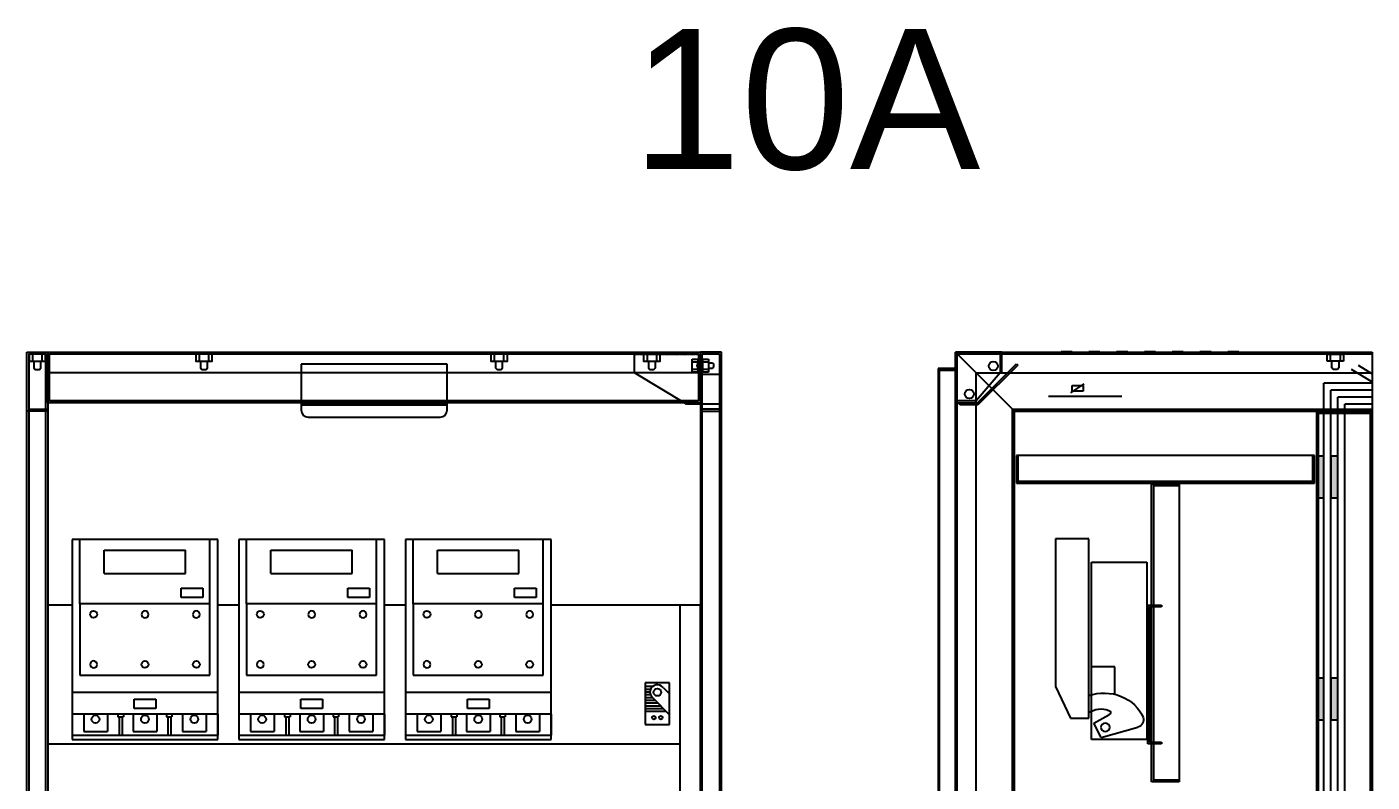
# Model space of a CAD drawing. Header units: millimetres. Extents: x 3151 to 30896, y 1337 to 7086.
# Drawn here: x 9581 to 11519, y 2917 to 4005 of the extents above; entities that cross this region are included whole.
import ezdxf

# ---------------------------------------------------------------- set-up
doc = ezdxf.new("R2010")
doc.units = ezdxf.units.MM
doc.linetypes.add('CENTER', pattern=[2, 1.25, -0.25, 0.25, -0.25])
doc.linetypes.add('DASHED2', pattern=[0.375, 0.25, -0.125])
doc.styles.get("Standard").update_dxf_attribs({"font": 'arial.ttf'})

msp = doc.modelspace()

# ---------------------------------------------------------------- hatches: boundary and pattern name
for points in [[(10948.6, 3463.7), (10948.6, 3466.3), (10921.2, 3466.3), (10921.2, 3534), (10982.9, 3534), (10982.9, 3506.7), (10985.6, 3506.7), (10985.6, 3536.7), (10918.6, 3536.7), (10918.6, 3463.7)], [(10951, 3460.5), (10924.9, 3460.5), (10924.9, 3463.2), (10949.9, 3463.2), (11006.5, 3519.8), (11008.3, 3517.9)], [(11439.1, 3326.7), (11449.1, 3326.7), (11449.1, 3386.7), (11439.1, 3386.7)], [(11459.1, 3326.7), (11469.1, 3326.7), (11469.1, 3386.7), (11459.1, 3386.7)], [(11195.4, 3172.2), (11215.4, 3172.2), (11215.4, 3169.5), (11198.1, 3169.5), (11198.1, 2974.8), (11215.4, 2974.8), (11215.4, 2972.2), (11195.4, 2972.2)], [(11439.1, 3006.7), (11449.1, 3006.7), (11449.1, 3066.7), (11439.1, 3066.7)], [(11459.1, 3006.7), (11469.1, 3006.7), (11469.1, 3066.7), (11459.1, 3066.7)]]:
    msp.add_hatch(color=7).paths.add_polyline_path(points)

# ---------------------------------------------------------------- linework, layer by layer
at = {"color": 7}
for p, q in [((9581.5, 3451.7), (9581.5, 3536.7)), ((9581.5, 3536.7), (9611.5, 3536.7)), ((9581.5, 1336.7), (9581.5, 3536.7)), ((9581.5, 3536.7), (9611.5, 3536.7)), ((9608.8, 3534), (9584.1, 3534)), ((9584.1, 3534), (9584.1, 3454.3)), ((9608.8, 3534), (9584.1, 3534)), ((9584.1, 3534), (9584.1, 1339.3)), ((9608.8, 3506.7), (9608.8, 3534)), ((9608.8, 1339.3), (9608.8, 3534)), ((9611.5, 3536.7), (9611.5, 3506.7)), ((9611.5, 3536.7), (9611.5, 1336.7)), ((9611.5, 3463.7), (9611.5, 3536.7)), ((9611.5, 3536.7), (10551.5, 3536.7)), ((9614.1, 3534), (10548.8, 3534)), ((9614.1, 3466.3), (9614.1, 3534)), ((10456.5, 3506.7), (10456.5, 3536.7)), ((10456.5, 3536.7), (10551.5, 3536.7)), ((10539.6, 3507.7), (10539.6, 3526.7)), ((10539.6, 3526.7), (10547.6, 3526.7)), ((10547.6, 3526.7), (10547.6, 3507.7)), ((10548.8, 3534), (10548.8, 3466.3)), ((10551.5, 3536.7), (10551.5, 3504.7)), ((10581.5, 3536.7), (10551.5, 3536.7)), ((10551.5, 3536.7), (10551.5, 3506.7)), ((10581.5, 3536.7), (10551.5, 3536.7)), ((10551.5, 3536.7), (10551.5, 1336.7)), ((10551.5, 3536.7), (10551.5, 3463.7)), ((10554.1, 3506.7), (10554.1, 3534)), ((10554.1, 3534), (10578.8, 3534)), ((10554.1, 3534), (10578.8, 3534)), ((10554.1, 1339.3), (10554.1, 3534)), ((10555, 3507.7), (10555, 3526.7)), ((10555, 3526.7), (10563, 3526.7)), ((10563, 3526.7), (10563, 3507.7)), ((10578.8, 3534), (10578.8, 3454.3)), ((10578.8, 3534), (10578.8, 1339.3)), ((10581.5, 3451.7), (10581.5, 3536.7)), ((10581.5, 1336.7), (10581.5, 3536.7)), ((10918.6, 3536.7), (11003.6, 3451.7)), ((10918.6, 1336.7), (10918.6, 3536.7)), ((10918.6, 3536.7), (11518.6, 3536.7)), ((10985.6, 3536.7), (10918.6, 3536.7)), ((10918.6, 3536.7), (10918.6, 3463.7)), ((10918.6, 3534), (11518.6, 3534)), ((10921.2, 1336.7), (10921.2, 3536.7)), ((10921.2, 3466.3), (10921.2, 3534)), ((10921.2, 3534), (10982.9, 3534)), ((10982.9, 3534), (10982.9, 3506.7)), ((10985.6, 3506.7), (10985.6, 3536.7)), ((11086.6, 3537.2), (11070.6, 3537.2)), ((11126.6, 3537.2), (11110.6, 3537.2)), ((11166.6, 3537.2), (11150.6, 3537.2)), ((11206.6, 3537.2), (11190.6, 3537.2)), ((11246.6, 3537.2), (11230.6, 3537.2)), ((11286.6, 3537.2), (11270.6, 3537.2)), ((11326.6, 3537.2), (11310.6, 3537.2)), ((11448.6, 3536.7), (11518.6, 3536.7)), ((11453.7, 3533.7), (11477.5, 3533.7)), ((11453.7, 3523.7), (11453.7, 3533.7)), ((11458.6, 3523.7), (11458.6, 3533.7)), ((11458.6, 3533.7), (11472.6, 3533.7)), ((11460.6, 3533.7), (11460.6, 3536.7)), ((11470.6, 3536.7), (11470.6, 3533.7)), ((11472.6, 3533.7), (11472.6, 3523.7)), ((11477.5, 3533.7), (11477.5, 3523.7)), ((11518.6, 3536.7), (11518.6, 1336.7)), ((9611.5, 3506.7), (9608.8, 3506.7)), ((10548.8, 3506.7), (9614.1, 3506.7)), ((10186.5, 3519.5), (9976.5, 3519.5)), ((9976.5, 3519.5), (9976.5, 3460.5)), ((10186.5, 3460.5), (10186.5, 3519.5)), ((10531.5, 3461.7), (10456.5, 3506.7)), ((10539.6, 3511.6), (10539.6, 3522.8)), ((10539.6, 3522.8), (10547.6, 3522.8)), ((10547.6, 3511.6), (10539.6, 3511.6)), ((10547.6, 3507.7), (10539.6, 3507.7)), ((10547.6, 3522.8), (10547.6, 3511.6)), ((10547.6, 3513.2), (10547.6, 3521.2)), ((10547.6, 3521.2), (10555, 3521.2)), ((10555, 3513.2), (10547.6, 3513.2)), ((10551.5, 3506.7), (10554.1, 3506.7)), ((10555, 3511.6), (10555, 3522.8)), ((10555, 3522.8), (10563, 3522.8)), ((10563, 3511.6), (10555, 3511.6)), ((10563, 3507.7), (10555, 3507.7)), ((10563, 3522.8), (10563, 3511.6)), ((10563, 3521.2), (10568.7, 3521.2)), ((10568.7, 3513.2), (10563, 3513.2)), ((10568.7, 3521.2), (10570.3, 3519.6)), ((10570.3, 3514.8), (10568.7, 3513.2)), ((10570.3, 3519.6), (10570.3, 3514.8)), ((10918.6, 3512.8), (10893.6, 3512.8)), ((10893.6, 3512.8), (10893.6, 1399.8)), ((10895.6, 1401.8), (10895.6, 3510.8)), ((10895.6, 3510.8), (10918.6, 3510.8)), ((10918.6, 3510.8), (10918.6, 3512.8)), ((10918.6, 3510.8), (10918.6, 1401.8)), ((10948.6, 1366.7), (10948.6, 3506.7)), ((10948.6, 3506.7), (11518.6, 3506.7)), ((10982.9, 3506.7), (10948.6, 3466.3)), ((10949.9, 3463.2), (11006.5, 3519.8)), ((11008.3, 3517.9), (10951, 3460.5)), ((10982.9, 3506.7), (10985.6, 3506.7)), ((11006.5, 3519.8), (11008.3, 3517.9)), ((11477.5, 3523.7), (11453.7, 3523.7)), ((11472.6, 3523.7), (11458.6, 3523.7)), ((11460.6, 3513.8), (11460.6, 3523.7)), ((11462.6, 3511.8), (11460.6, 3513.8)), ((11468.6, 3511.8), (11462.6, 3511.8)), ((11470.6, 3513.8), (11468.6, 3511.8)), ((11470.6, 3523.7), (11470.6, 3513.8)), ((11488.6, 3512.1), (11518.6, 3493.8)), ((11498.6, 3517.7), (11518.6, 3505.5)), ((10551.5, 3504.7), (10578.8, 3504.7)), ((10578.8, 3504.7), (10578.8, 3461.7)), ((11518.6, 3491.7, 2.9), (11449.1, 3491.7)), ((11449.1, 2038.7, -4.7), (11449.1, 3491.7, 137.5)), ((11518.6, 3481.7, 2.7), (11459.1, 3481.7)), ((11459.1, 2033.5, -4.2), (11459.1, 3481.7, 137.5)), ((11518.6, 3471.7, 2.3), (11469.1, 3471.7)), ((11469.1, 2028.3, -4.8), (11469.1, 3471.7, 136.6)), ((9611.5, 3451.7), (9581.5, 3451.7)), ((9584.1, 3454.3), (9611.5, 3454.3)), ((10551.5, 3463.7), (9611.5, 3463.7)), ((9611.5, 3454.3), (9611.5, 3451.7)), ((10548.8, 3466.3), (9614.1, 3466.3)), ((10186.5, 3460.5), (9976.5, 3460.5)), ((9976.5, 3460.5), (9976.5, 3453)), ((9976.5, 3460.5), (10186.5, 3460.5)), ((10186.5, 3453), (10186.5, 3460.5)), ((10578.8, 3461.7), (10531.5, 3461.7)), ((10551.5, 3454.3), (10551.5, 3451.7)), ((10578.8, 3454.3), (10551.5, 3454.3)), ((10551.5, 3451.7), (10581.5, 3451.7)), ((10918.6, 3463.7), (10948.6, 3463.7)), ((10948.6, 3466.3), (10921.2, 3466.3)), ((10924.9, 3460.5), (10924.9, 3463.2)), ((10924.9, 3463.2), (10949.9, 3463.2)), ((10951, 3460.5), (10924.9, 3460.5)), ((10948.6, 3463.7), (10948.6, 3466.3)), ((11000.9, 1419), (11000.9, 3454.3)), ((11000.9, 3454.3), (11518.6, 3454.3)), ((11003.6, 1421.7), (11003.6, 3451.7)), ((11003.6, 3451.7), (11518.6, 3451.7)), ((11518.6, 3451.2), (11438.6, 3451.2)), ((11438.6, 3451.2), (11438.6, 1422.2)), ((11441.2, 1422.2), (11441.2, 3451.2)), ((11441.2, 3448.5), (11515.9, 3448.5)), ((11479.1, 2023.5, -5.3), (11479.1, 3461.7, 135.6)), ((11518.6, 3461.7, 2), (11479.1, 3461.7)), ((11515.9, 3451.2), (11515.9, 1422.2)), ((11518.6, 1422.2), (11518.6, 3451.2)), ((11518.6, 3451.2), (11518.6, 1422.2)), ((9986.5, 3443), (10176.5, 3443)), ((11006.4, 3387.7), (11006.4, 3347.7)), ((11435.4, 3387.7), (11006.4, 3387.7)), ((11009.1, 3350.3), (11009.1, 3387.7)), ((11432.8, 3387.7), (11432.8, 3350.3)), ((11435.4, 3347.7), (11435.4, 3387.7)), ((11449.1, 3386.7), (11439.1, 3386.7)), ((11439.1, 3386.7), (11439.1, 3326.7)), ((11449.1, 3326.7), (11449.1, 3386.7)), ((11469.1, 3386.7), (11459.1, 3386.7)), ((11459.1, 3386.7), (11459.1, 3326.7)), ((11469.1, 3326.7), (11469.1, 3386.7)), ((11435.4, 3350.3), (11006.4, 3350.3)), ((11006.4, 3347.7), (11435.4, 3347.7)), ((11200.9, 2917.7), (11200.9, 3346.7)), ((11200.9, 3346.7), (11240.9, 3346.7)), ((11203.6, 3346.7), (11203.6, 2917.7)), ((11240.9, 3344), (11203.6, 3344)), ((11240.9, 3346.7), (11240.9, 2917.7)), ((11439.1, 3326.7), (11449.1, 3326.7)), ((11459.1, 3326.7), (11469.1, 3326.7)), ((9856.5, 3266.8), (9646.5, 3266.8)), ((9646.5, 3266.8), (9646.5, 2978.8)), ((9657.9, 3174.2), (9657.9, 3266.8)), ((9845.1, 3174.2), (9845.1, 3266.8)), ((9856.5, 2978.8), (9856.5, 3266.8)), ((10096.5, 3266.8), (9886.5, 3266.8)), ((9886.5, 3266.8), (9886.5, 2978.8)), ((9897.9, 3174.2), (9897.9, 3266.8)), ((10085.1, 3174.2), (10085.1, 3266.8)), ((10096.5, 2978.8), (10096.5, 3266.8)), ((10336.5, 3266.8), (10126.5, 3266.8)), ((10126.5, 3266.8), (10126.5, 2978.8)), ((10137.9, 3174.2), (10137.9, 3266.8)), ((10325.1, 3174.2), (10325.1, 3266.8)), ((10336.5, 2978.8), (10336.5, 3266.8)), ((11110.6, 3267.8), (11062.6, 3267.8)), ((11062.6, 3267.8), (11062.6, 3054.7)), ((11110.6, 3009.4), (11110.6, 3267.8)), ((9692.9, 3251.5), (9810.1, 3251.5)), ((9692.9, 3217.6), (9692.9, 3251.5)), ((9810.1, 3217.6), (9810.1, 3251.5)), ((9932.9, 3251.5), (10050.1, 3251.5)), ((9932.9, 3217.6), (9932.9, 3251.5)), ((10050.1, 3217.6), (10050.1, 3251.5)), ((10172.9, 3251.5), (10290.1, 3251.5)), ((10172.9, 3217.6), (10172.9, 3251.5)), ((10290.1, 3217.6), (10290.1, 3251.5)), ((9692.9, 3217.6), (9810.1, 3217.6)), ((9932.9, 3217.6), (10050.1, 3217.6)), ((10172.9, 3217.6), (10290.1, 3217.6)), ((11114.4, 2978.8), (11114.4, 3233.8)), ((11114.4, 3233.8), (11194.4, 3233.8)), ((11194.4, 3233.8), (11194.4, 2978.8)), ((9803.5, 3182.9), (9803.5, 3196.6)), ((9803.5, 3196.6), (9834.7, 3196.6)), ((9834.7, 3196.6), (9834.7, 3182.9)), ((10043.5, 3182.9), (10043.5, 3196.6)), ((10043.5, 3196.6), (10074.7, 3196.6)), ((10074.7, 3196.6), (10074.7, 3182.9)), ((10283.5, 3182.9), (10283.5, 3196.6)), ((10283.5, 3196.6), (10314.7, 3196.6)), ((10314.7, 3196.6), (10314.7, 3182.9)), ((9834.7, 3182.9), (9803.5, 3182.9)), ((10074.7, 3182.9), (10043.5, 3182.9)), ((10314.7, 3182.9), (10283.5, 3182.9)), ((9646.5, 3172.2), (9611.5, 3172.2)), ((9611.5, 3172.2), (9611.5, 2972.2)), ((9845.1, 3174.2), (9657.9, 3174.2)), ((9657.9, 3174.2), (9657.9, 3071.4)), ((9845.1, 3071.4), (9845.1, 3174.2)), ((9886.5, 3172.2), (9856.5, 3172.2)), ((10085.1, 3174.2), (9897.9, 3174.2)), ((9897.9, 3174.2), (9897.9, 3071.4)), ((10085.1, 3071.4), (10085.1, 3174.2)), ((10126.5, 3172.2), (10096.5, 3172.2)), ((10325.1, 3174.2), (10137.9, 3174.2)), ((10137.9, 3174.2), (10137.9, 3071.4)), ((10325.1, 3071.4), (10325.1, 3174.2)), ((10551.5, 3172.2), (10336.5, 3172.2)), ((10366.5, 3172.2), (10336.5, 3172.2)), ((10551.5, 3172.2), (10521.5, 3172.2)), ((10521.5, 3172.2), (10521.5, 2260.8)), ((10551.5, 2972.2), (10551.5, 3172.2)), ((10551.5, 2260.8), (10551.5, 3172.2)), ((11195.4, 2972.2), (11195.4, 3172.2)), ((11195.4, 3172.2), (11215.4, 3172.2)), ((11215.4, 3169.5), (11198.1, 3169.5)), ((11198.1, 3169.5), (11198.1, 2974.8)), ((11215.4, 3172.2), (11215.4, 3169.5)), ((11148.1, 3083.3), (11114.4, 3083.3)), ((11148.1, 3043.6), (11148.1, 3083.3)), ((9657.9, 3071.4), (9845.1, 3071.4)), ((9897.9, 3071.4), (10085.1, 3071.4)), ((10137.9, 3071.4), (10325.1, 3071.4)), ((11449.1, 3066.7), (11439.1, 3066.7)), ((11439.1, 3066.7), (11439.1, 3006.7)), ((11449.1, 3006.7), (11449.1, 3066.7)), ((11469.1, 3066.7), (11459.1, 3066.7)), ((11459.1, 3066.7), (11459.1, 3006.7)), ((11469.1, 3006.7), (11469.1, 3066.7)), ((9646.5, 3046.6), (9856.5, 3046.6)), ((9886.5, 3046.6), (10096.5, 3046.6)), ((10126.5, 3046.6), (10336.5, 3046.6)), ((10506.9, 3060.1), (10471.9, 3060.1)), ((10471.9, 3060.1), (10471.9, 3000.1)), ((10471.9, 3055.3), (10482.9, 3055.3)), ((10471.9, 3051.3), (10479.6, 3051.3)), ((10471.9, 3047.3), (10478.7, 3047.3)), ((10471.9, 3043.3), (10479.2, 3043.3)), ((10497.7, 3053.6), (10506.9, 3044.4)), ((10506.9, 3000.1), (10506.9, 3060.1)), ((11062.6, 3054.7), (11084.2, 3009.4)), ((9735.9, 3023.1), (9735.9, 3036.8)), ((9735.9, 3036.8), (9767.1, 3036.8)), ((9767.1, 3023.1), (9735.9, 3023.1)), ((9767.1, 3036.8), (9767.1, 3023.1)), ((9975.9, 3023.1), (9975.9, 3036.8)), ((9975.9, 3036.8), (10007.1, 3036.8)), ((10007.1, 3023.1), (9975.9, 3023.1)), ((10007.1, 3036.8), (10007.1, 3023.1)), ((10215.9, 3023.1), (10215.9, 3036.8)), ((10215.9, 3036.8), (10247.1, 3036.8)), ((10247.1, 3023.1), (10215.9, 3023.1)), ((10247.1, 3036.8), (10247.1, 3023.1)), ((10471.9, 3039.3), (10481.7, 3039.3)), ((10471.9, 3035.3), (10485.8, 3035.3)), ((10471.9, 3031.3), (10489.8, 3031.3)), ((10471.9, 3027.3), (10493.8, 3027.3)), ((10471.9, 3023.3), (10497.8, 3023.3)), ((10482.8, 3038.4), (10506.9, 3014.3)), ((9856.5, 3015.1), (9646.5, 3015.1)), ((9646.5, 3015.1), (9646.5, 2984.6)), ((9663.3, 3015.1), (9663.3, 2990.3)), ((9697.4, 3015.1), (9697.4, 2990.3)), ((9712.5, 3015.1), (9712.5, 3011.2)), ((9712.5, 3011.2), (9720.4, 3011.2)), ((9714.2, 3011.2), (9714.2, 2984.6)), ((9718.7, 3011.2), (9718.7, 2984.6)), ((9720.4, 3015.1), (9720.4, 3011.2)), ((9734.5, 3015.1), (9734.5, 2990.3)), ((9768.5, 3015.1), (9768.5, 2990.3)), ((9782.5, 3015.1), (9782.5, 3011.2)), ((9782.5, 3011.2), (9790.4, 3011.2)), ((9784.2, 3011.2), (9784.2, 2984.6)), ((9788.7, 3011.2), (9788.7, 2984.6)), ((9790.4, 3015.1), (9790.4, 3011.2)), ((9805.6, 3015.1), (9805.6, 2990.3)), ((9839.6, 3015.1), (9839.6, 2990.3)), ((9856.5, 3015.1), (9856.5, 2984.6)), ((10096.5, 3015.1), (9886.5, 3015.1)), ((9886.5, 3015.1), (9886.5, 2984.6)), ((9903.3, 3015.1), (9903.3, 2990.3)), ((9937.4, 3015.1), (9937.4, 2990.3)), ((9952.5, 3015.1), (9952.5, 3011.2)), ((9952.5, 3011.2), (9960.4, 3011.2)), ((9954.2, 3011.2), (9954.2, 2984.6)), ((9958.7, 3011.2), (9958.7, 2984.6)), ((9960.4, 3015.1), (9960.4, 3011.2)), ((9974.5, 3015.1), (9974.5, 2990.3)), ((10008.5, 3015.1), (10008.5, 2990.3)), ((10022.5, 3015.1), (10022.5, 3011.2)), ((10022.5, 3011.2), (10030.4, 3011.2)), ((10024.2, 3011.2), (10024.2, 2984.6)), ((10028.7, 3011.2), (10028.7, 2984.6)), ((10030.4, 3015.1), (10030.4, 3011.2)), ((10045.6, 3015.1), (10045.6, 2990.3)), ((10079.6, 3015.1), (10079.6, 2990.3)), ((10096.5, 3015.1), (10096.5, 2984.6)), ((10336.5, 3015.1), (10126.5, 3015.1)), ((10126.5, 3015.1), (10126.5, 2984.6)), ((10143.3, 3015.1), (10143.3, 2990.3)), ((10177.4, 3015.1), (10177.4, 2990.3)), ((10192.5, 3015.1), (10192.5, 3011.2)), ((10192.5, 3011.2), (10200.4, 3011.2)), ((10194.2, 3011.2), (10194.2, 2984.6)), ((10198.7, 3011.2), (10198.7, 2984.6)), ((10200.4, 3015.1), (10200.4, 3011.2)), ((10214.5, 3015.1), (10214.5, 2990.3)), ((10248.5, 3015.1), (10248.5, 2990.3)), ((10262.5, 3015.1), (10262.5, 3011.2)), ((10262.5, 3011.2), (10270.4, 3011.2)), ((10264.2, 3011.2), (10264.2, 2984.6)), ((10268.7, 3011.2), (10268.7, 2984.6)), ((10270.4, 3015.1), (10270.4, 3011.2)), ((10285.6, 3015.1), (10285.6, 2990.3)), ((10319.6, 3015.1), (10319.6, 2990.3)), ((10336.5, 3015.1), (10336.5, 2984.6)), ((10471.9, 3019.3), (10501.8, 3019.3)), ((11084.2, 3009.4), (11110.6, 3009.4)), ((11117.8, 3002.2), (11139.7, 3014.2)), ((11439.1, 3006.7), (11449.1, 3006.7)), ((11459.1, 3006.7), (11469.1, 3006.7)), ((9646.5, 2984.6), (9856.5, 2984.6)), ((9663.3, 2990.3), (9697.4, 2990.3)), ((9734.5, 2990.3), (9768.5, 2990.3)), ((9805.6, 2990.3), (9839.6, 2990.3)), ((9886.5, 2984.6), (10096.5, 2984.6)), ((9903.3, 2990.3), (9937.4, 2990.3)), ((9974.5, 2990.3), (10008.5, 2990.3)), ((10045.6, 2990.3), (10079.6, 2990.3)), ((10126.5, 2984.6), (10336.5, 2984.6)), ((10143.3, 2990.3), (10177.4, 2990.3)), ((10214.5, 2990.3), (10248.5, 2990.3)), ((10285.6, 2990.3), (10319.6, 2990.3)), ((10471.9, 3000.1), (10506.9, 3000.1)), ((11128.5, 2981.3), (11117.8, 3002.2)), ((11128.5, 2981.3), (11181.1, 2996.3)), ((9611.5, 2972.2), (10521.5, 2972.2)), ((9646.5, 2978.8), (9856.5, 2978.8)), ((9886.5, 2978.8), (10096.5, 2978.8)), ((10126.5, 2978.8), (10336.5, 2978.8)), ((11194.4, 2978.8), (11114.4, 2978.8)), ((11215.4, 2972.2), (11195.4, 2972.2)), ((11198.1, 2974.8), (11215.4, 2974.8)), ((11215.4, 2974.8), (11215.4, 2972.2)), ((11240.9, 2917.7), (11200.9, 2917.7)), ((11203.6, 2920.3), (11240.9, 2920.3))]:
    msp.add_line(p, q, dxfattribs=at)
at = {"color": 7, "linetype": 'DASHED2'}
for p, q in [((10456.5, 3533.7), (10548.5, 3533.7)), ((10476, 3536.7), (10476, 3533.7)), ((10487, 3536.7), (10487, 3533.7)), ((10548.5, 3533.7), (10548.5, 3506.7)), ((10551.5, 3521.7), (10548.5, 3521.7)), ((10551.5, 3512.7), (10548.5, 3512.7)), ((10548.5, 3506.7), (10551.5, 3506.7))]:
    msp.add_line(p, q, dxfattribs=at)
at = {"color": 7, "linetype": 'CENTER'}
msp.add_line((10545, 3517.2), (10555, 3517.2), dxfattribs=at)
at = {"color": 7, "linetype": 'Continuous'}
for p, q in [((11084.9, 3478, -3.9), (11104.1, 3490.8, -3.9)), ((11086.5, 3488.4, -3.9), (11102.5, 3488.4, -3.9)), ((11086.5, 3480.4, -3.9), (11086.5, 3488.4, -3.9)), ((11102.5, 3488.4, -3.9), (11102.5, 3480.4, -3.9)), ((11158.2, 3472.7, -4.8), (11052.5, 3472.7, -4.8)), ((11102.5, 3480.4, -3.9), (11086.5, 3480.4, -3.9))]:
    msp.add_line(p, q, dxfattribs=at)
at = {"color": 7}
for points in [[(9608.4, 3533.7), (9584.6, 3533.7), (9584.6, 3523.7), (9608.4, 3523.7)], [(9589.5, 3523.7), (9603.5, 3523.7), (9603.5, 3533.7), (9589.5, 3533.7)], [(9848.4, 3533.7), (9824.6, 3533.7), (9824.6, 3523.7), (9848.4, 3523.7)], [(9829.5, 3523.7), (9843.5, 3523.7), (9843.5, 3533.7), (9829.5, 3533.7)], [(10493.5, 3533.7), (10469.6, 3533.7), (10469.6, 3523.7), (10493.5, 3523.7)], [(10474.5, 3523.7), (10488.5, 3523.7), (10488.5, 3533.7), (10474.5, 3533.7)]]:
    msp.add_lwpolyline(points, close=True, dxfattribs=at)
at = {"color": 7, "elevation": 62.6}
for points in [[(10273.4, 3533.7), (10249.6, 3533.7), (10249.6, 3523.7), (10273.4, 3523.7)], [(10254.5, 3523.7), (10268.5, 3523.7), (10268.5, 3533.7), (10254.5, 3533.7)]]:
    msp.add_lwpolyline(points, close=True, dxfattribs=at)
at = {"color": 7}
for points in [[(9591.5, 3523.7), (9591.5, 3513.8), (9593.5, 3511.8), (9599.5, 3511.8), (9601.5, 3513.8), (9601.5, 3523.7)], [(9831.5, 3523.7), (9831.5, 3513.8), (9833.5, 3511.8), (9839.5, 3511.8), (9841.5, 3513.8), (9841.5, 3523.7)], [(10476.5, 3523.7), (10476.5, 3513.8), (10478.5, 3511.8), (10484.5, 3511.8), (10486.5, 3513.8), (10486.5, 3523.7)]]:
    msp.add_lwpolyline(points, dxfattribs=at)
at = {"color": 7, "elevation": 62.6}
msp.add_lwpolyline([(10256.5, 3523.7), (10256.5, 3513.8), (10258.5, 3511.8), (10264.5, 3511.8), (10266.5, 3513.8), (10266.5, 3523.7)], dxfattribs=at)
at = {"color": 7, "linetype": 'Continuous'}
for centre in [(10973.1, 3516.7), (10973.1, 3516.7), (10938.6, 3476.2), (10938.6, 3476.2)]:
    msp.add_circle(centre, 6.5, dxfattribs=at)
at = {"color": 7}
for centre, radius in [((10489.4, 3046.7), 5.46), ((10484.4, 3010.1), 2.58), ((10494.4, 3010.1), 2.58)]:
    msp.add_circle(centre, radius, dxfattribs=at)
for centre, radius, start, end in [((9986.5, 3453), 10, 180, 270), ((10176.5, 3453), 10, 270, 0), ((10489.4, 3046.8), 10.7, 38.9347, 232.0042)]:
    msp.add_arc(centre, radius, start, end, dxfattribs=at)
for centre, major_axis in [((9677.5, 3158.8), (4.99, 0)), ((9917.5, 3158.8), (4.99, 0)), ((10157.5, 3158.8), (4.99, 0)), ((9751.5, 3086.7), (-4.99, 0)), ((9825.5, 3086.7), (-4.99, 0)), ((9991.5, 3086.7), (-4.99, 0)), ((10065.5, 3086.7), (-4.99, 0)), ((10231.5, 3086.7), (-4.99, 0)), ((10305.5, 3086.7), (-4.99, 0)), ((9680.3, 3007.8), (5.68, 0)), ((9751.5, 3007.8), (-5.68, 0)), ((9822.6, 3007.8), (5.68, 0)), ((9920.3, 3007.8), (5.68, 0)), ((9991.5, 3007.8), (-5.68, 0)), ((10062.6, 3007.8), (5.68, 0)), ((10160.3, 3007.8), (5.68, 0)), ((10231.5, 3007.8), (-5.68, 0)), ((10302.6, 3007.8), (5.68, 0))]:
    msp.add_ellipse(centre, major_axis=major_axis, ratio=0.994992, dxfattribs=at)
at = {"color": 7, "extrusion": (0, 0, -1)}
for centre, major_axis, ratio in [((9751.5, 3158.8), (-4.99, 0), 0.994992), ((9825.5, 3158.8), (-4.99, 0), 0.994992), ((9991.5, 3158.8), (-4.99, 0), 0.994992), ((10065.5, 3158.8), (-4.99, 0), 0.994992), ((10231.5, 3158.8), (-4.99, 0), 0.994992), ((10305.5, 3158.8), (-4.99, 0), 0.994992), ((9677.5, 3086.7), (4.99, 0), 0.994992), ((9917.5, 3086.7), (4.99, 0), 0.994992), ((10157.5, 3086.7), (4.99, 0), 0.994992), ((11134.5, 2996.1), (-6.65, 0), 0.878335)]:
    msp.add_ellipse(centre, major_axis=major_axis, ratio=ratio, dxfattribs=at)
for centre, major_axis, start_param, end_param in [((11132.6, 2993), (59.7, 0), 4.334758, 5.943881), ((11128.2, 2998.7), (-27.2, 0), 0.864006, 2.000147), ((11138.1, 3017.3), (-3.87, 0), 1.933147, 4.288248), ((11176.6, 3006.9), (12.9, 0), 5.960803, 7.491661)]:
    msp.add_ellipse(centre, major_axis=major_axis, ratio=0.878335, start_param=start_param, end_param=end_param, dxfattribs=at)

# ---------------------------------------------------------------- texts
at = {"color": 7}
msp.add_text('10A', height=201.81, dxfattribs=at).set_placement((10452.9, 3800.3))

doc.saveas('drawing.dxf')
